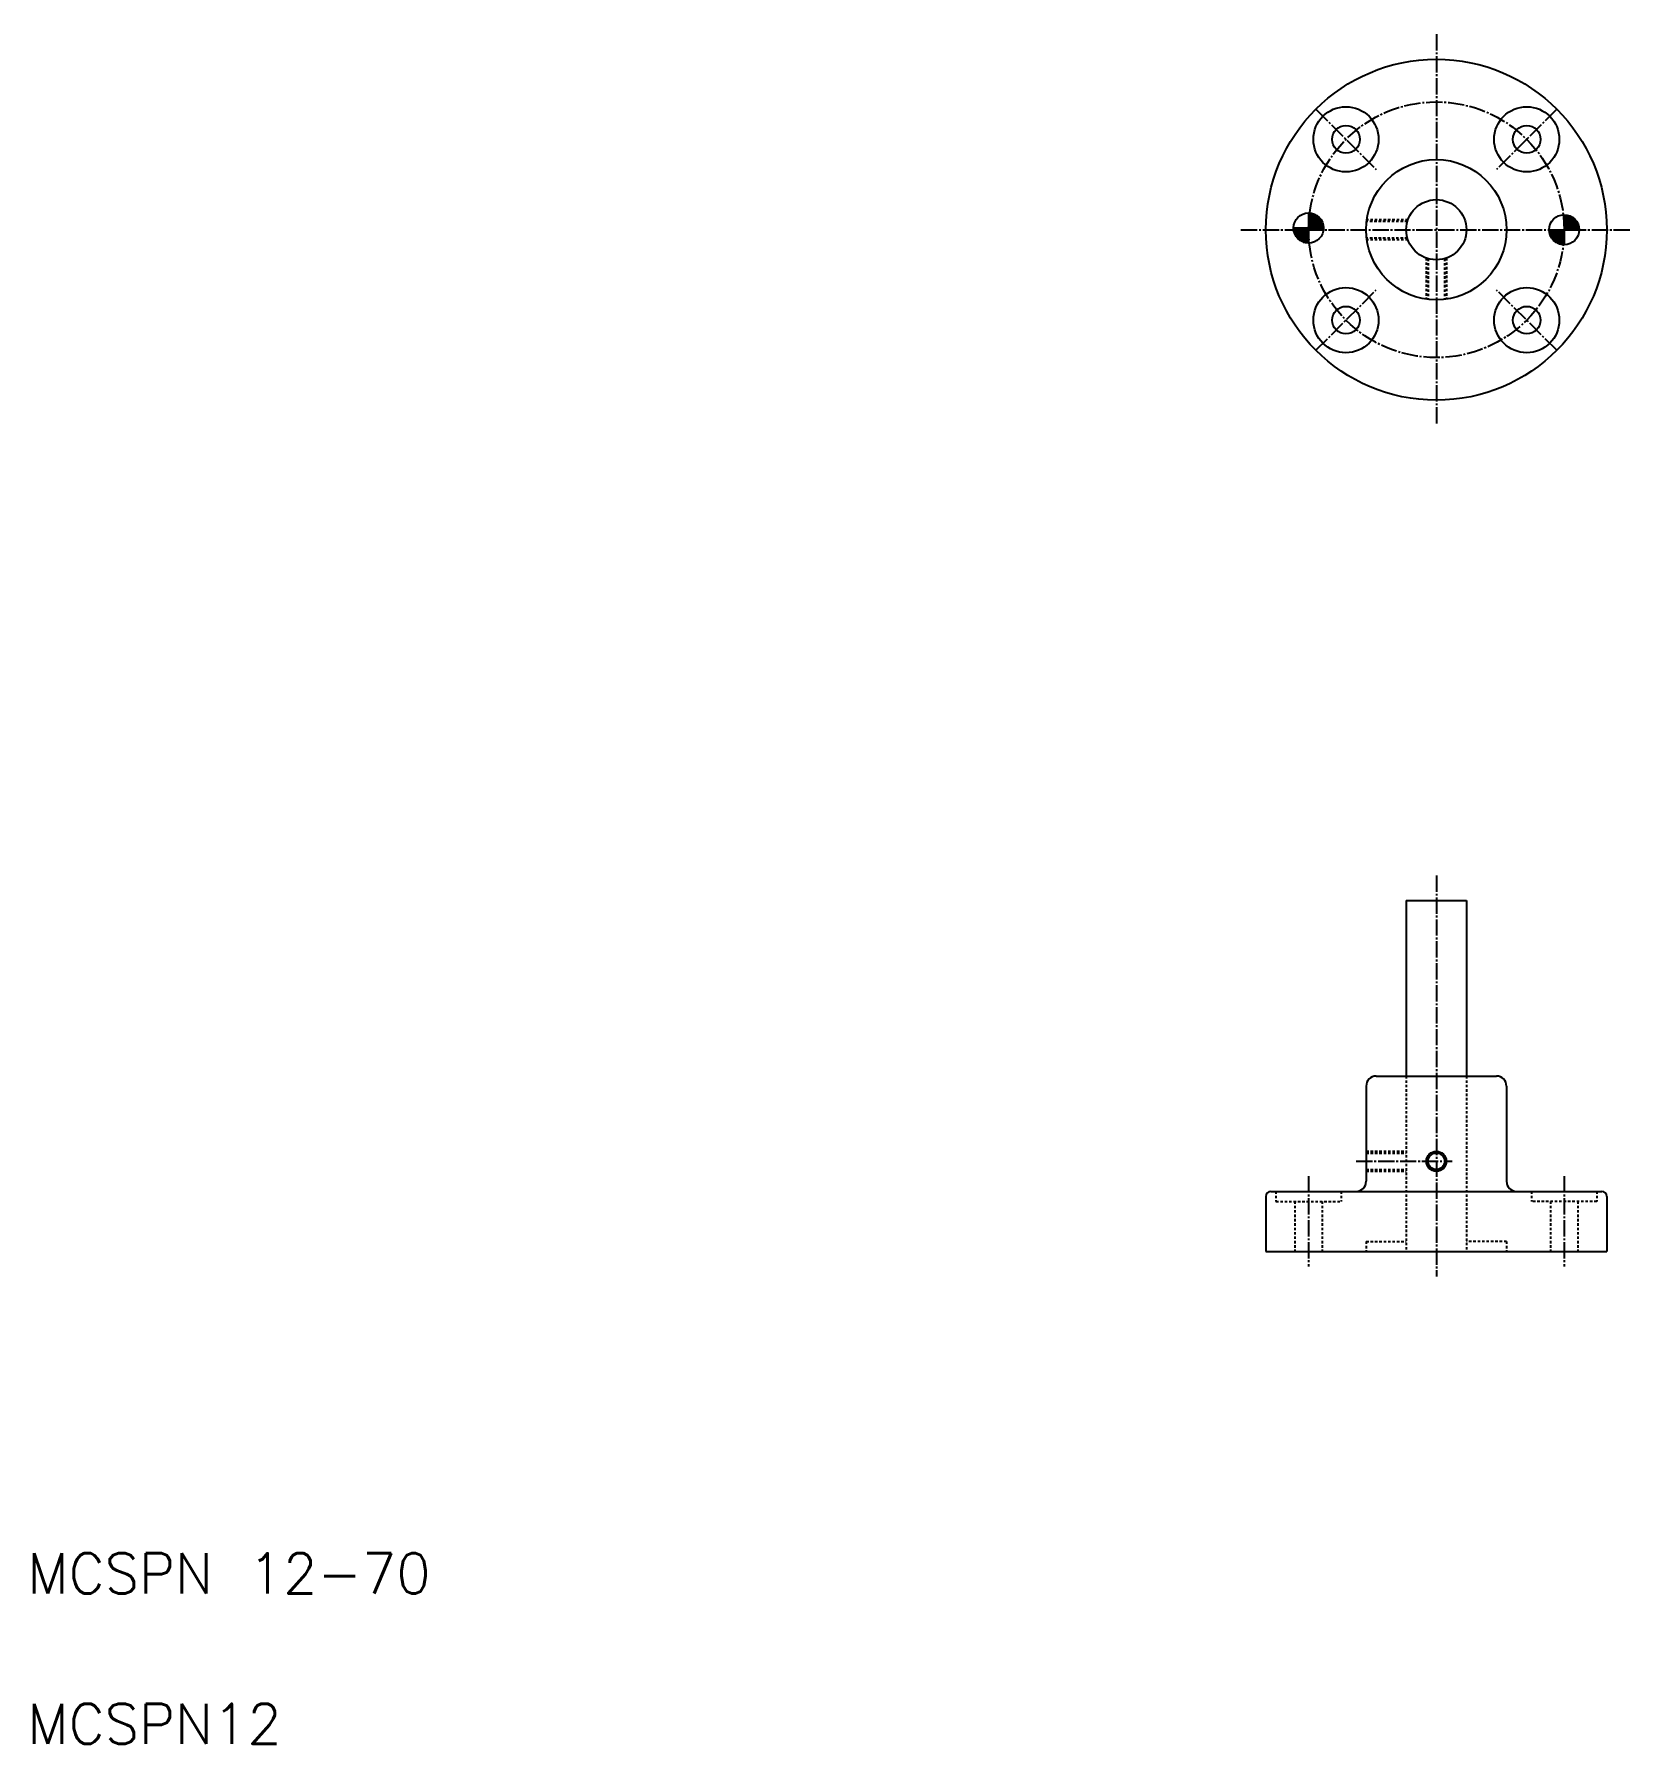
# Model space of a CAD drawing. Extents: x 21 to 340, y 20 to 361.
import ezdxf

# ---------------------------------------------------------------- set-up
doc = ezdxf.new("R2010")
doc.units = 0
doc.header["$LTSCALE"] = 0.25
doc.linetypes.add('CENTER', pattern=[17.5, 13, -1.5, 1.5, -1.5])
doc.linetypes.add('DASHED', pattern=[3.5, 2, -1.5])
doc.layers.get('0').update_dxf_attribs({"linetype": 'CONTINUOUS'})
doc.layers.add('CENTER', color=1, linetype='CENTER')
doc.styles.get("Standard").update_dxf_attribs({"font": 'txt', "bigfont": 'BIGFONT'})

msp = doc.modelspace()

# ---------------------------------------------------------------- linework, layer by layer
for p, q in [((275.62, 325.34), (275.62, 319.34)), ((275.62, 325.14), (276.69, 325.14)), ((275.62, 324.79), (277.35, 324.79)), ((275.62, 324.44), (277.76, 324.44)), ((275.62, 324.09), (278.05, 324.09)), ((326.62, 324.99), (326.62, 318.99)), ((326.62, 324.79), (327.69, 324.79)), ((326.62, 324.44), (328.35, 324.44)), ((326.62, 324.09), (328.76, 324.09)), ((272.62, 322.34), (278.62, 322.34)), ((272.64, 321.99), (275.62, 321.99)), ((272.7, 321.64), (275.62, 321.64)), ((272.81, 321.29), (275.62, 321.29)), ((272.97, 320.94), (275.62, 320.94)), ((273.18, 320.59), (275.62, 320.59)), ((275.62, 323.74), (278.27, 323.74)), ((275.62, 323.39), (278.43, 323.39)), ((275.62, 323.04), (278.54, 323.04)), ((275.62, 322.69), (278.6, 322.69)), ((275.62, 322.34), (278.62, 322.34)), ((323.62, 321.99), (329.62, 321.99)), ((323.64, 321.64), (326.62, 321.64)), ((323.7, 321.29), (326.62, 321.29)), ((323.81, 320.94), (326.62, 320.94)), ((323.97, 320.59), (326.62, 320.59)), ((326.62, 323.74), (329.05, 323.74)), ((326.62, 323.39), (329.27, 323.39)), ((326.62, 323.04), (329.43, 323.04)), ((326.62, 322.69), (329.54, 322.69)), ((326.62, 322.34), (329.6, 322.34)), ((326.62, 321.99), (329.62, 321.99)), ((273.48, 320.24), (275.62, 320.24)), ((273.89, 319.89), (275.62, 319.89)), ((274.54, 319.54), (275.62, 319.54)), ((291.36, 319.99), (291.36, 319.99)), ((293.41, 319.99), (293.41, 319.99)), ((324.18, 320.24), (326.62, 320.24)), ((324.48, 319.89), (326.62, 319.89)), ((324.89, 319.54), (326.62, 319.54)), ((325.54, 319.19), (326.62, 319.19)), ((295.12, 188.19), (307.12, 188.19)), ((295.12, 188.19), (295.12, 153.19)), ((307.12, 188.19), (307.12, 153.19)), ((287.12, 151.19), (287.12, 132.19)), ((289.12, 153.19), (313.12, 153.19)), ((315.12, 151.19), (315.12, 132.19)), ((268.12, 130.19), (334.12, 130.19)), ((267.12, 129.19), (267.12, 118.19)), ((335.12, 129.19), (335.12, 118.19)), ((267.12, 118.19), (335.12, 118.19))]:
    msp.add_line(p, q)
at = {"color": 3, "linetype": 'DASHED'}
for p, q in [((295.46, 323.99), (287.26, 323.99)), ((295.35, 323.64), (287.22, 323.64)), ((295.35, 320.34), (287.22, 320.34)), ((295.46, 319.99), (287.26, 319.99)), ((299.12, 316.34), (299.12, 308.14)), ((299.47, 316.22), (299.47, 308.09)), ((302.77, 316.22), (302.77, 308.09)), ((303.12, 316.34), (303.12, 308.14)), ((295.12, 153.19), (295.12, 118.19)), ((307.12, 153.19), (307.12, 118.19)), ((287.12, 138.19), (295.12, 138.19)), ((287.12, 137.84), (295.12, 137.84)), ((287.12, 134.54), (295.12, 134.54)), ((287.12, 134.19), (295.12, 134.19)), ((269.12, 130.19), (269.12, 128.19)), ((282.12, 130.19), (282.12, 128.19)), ((320.12, 130.19), (320.12, 128.19)), ((333.12, 130.19), (333.12, 128.19)), ((269.12, 128.19), (282.12, 128.19)), ((272.87, 128.19), (272.87, 118.19)), ((278.37, 128.19), (278.37, 118.19)), ((333.12, 128.19), (320.12, 128.19)), ((323.87, 128.19), (323.87, 118.19)), ((329.37, 128.19), (329.37, 118.19)), ((287.12, 120.19), (287.12, 118.19)), ((287.12, 120.19), (295.12, 120.19)), ((315.12, 120.19), (307.12, 120.19)), ((315.12, 120.19), (315.12, 118.19))]:
    msp.add_line(p, q, dxfattribs=at)
for centre, radius in [((301.12, 321.99), 34), ((283.09, 340.02), 6.5), ((319.15, 340.02), 6.5), ((283.09, 340.02), 2.75), ((319.15, 340.02), 2.75), ((301.12, 321.99), 14), ((301.12, 321.99), 6), ((275.62, 322.34), 3), ((326.62, 321.99), 3), ((283.09, 303.96), 6.5), ((319.15, 303.96), 6.5), ((283.09, 303.96), 2.75), ((319.15, 303.96), 2.75), ((301.12, 136.19), 1.65)]:
    msp.add_circle(centre, radius)
at = {"color": 3}
msp.add_circle((301.12, 136.19), 2, dxfattribs=at)
for centre, radius, start, end in [((289.12, 151.19), 2, 90, 180), ((313.12, 151.19), 2, 0, 90), ((268.12, 129.19), 1, 90, 180), ((285.12, 132.19), 2, 270, 360), ((317.12, 132.19), 2, 180, 270), ((334.12, 129.19), 1, 0, 90)]:
    msp.add_arc(centre, radius, start, end)
at = {"layer": 'CENTER', "color": 1, "linetype": 'CENTER'}
for p, q in [((301.12, 360.99), (301.12, 282.99)), ((277.08, 346.03), (289.1, 334.01)), ((325.16, 346.03), (313.14, 334.01)), ((262.12, 321.99), (340.12, 321.99)), ((277.08, 297.95), (289.1, 309.97)), ((325.16, 297.95), (313.14, 309.97)), ((301.12, 193.19), (301.12, 113.19)), ((275.62, 133.19), (275.62, 115.19)), ((285.12, 136.19), (304.25, 136.19)), ((326.62, 133.19), (326.62, 115.19))]:
    msp.add_line(p, q, dxfattribs=at)
msp.add_circle((301.12, 321.99), 25.5, dxfattribs=at)

# ---------------------------------------------------------------- texts
for s, p in [('MCSPN 12-70', (20, 50)), ('MCSPN12', (20, 20))]:
    msp.add_text(s, height=8).set_placement(p)

doc.saveas('drawing.dxf')
